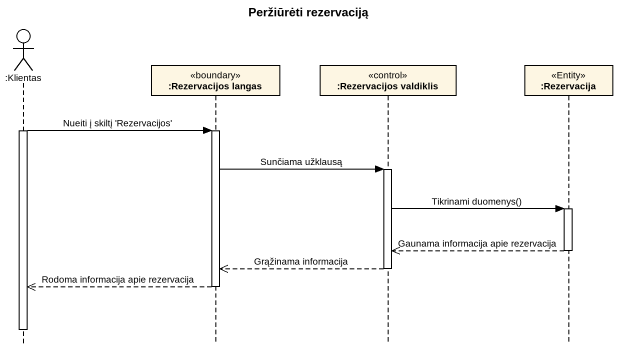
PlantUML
@startuml
title Peržiūrėti rezervaciją
hide footbox
actor ":Klientas" as Klientas
participant ":Rezervacijos langas" as Rezervacijos_langas <<boundary>>
participant ":Rezervacijos valdiklis" as Rezervacijos_valdiklis <<control>>
participant ":Rezervacija" as Rezervacija <<Entity>>

activate Klientas
Klientas -> Rezervacijos_langas : Nueiti į skiltį 'Rezervacijos'
activate Rezervacijos_langas
Rezervacijos_langas -> Rezervacijos_valdiklis : Sunčiama užklausą
activate Rezervacijos_valdiklis
Rezervacijos_valdiklis -> Rezervacija : Tikrinami duomenys()
activate Rezervacija
Rezervacija -->> Rezervacijos_valdiklis : Gaunama informacija apie rezervacija
deactivate Rezervacija
Rezervacijos_valdiklis -->> Rezervacijos_langas : Grąžinama informacija
deactivate Rezervacijos_valdiklis
Rezervacijos_langas -->> Klientas : Rodoma informacija apie rezervacija
deactivate Rezervacijos_langas
deactivate Klientas
@enduml
